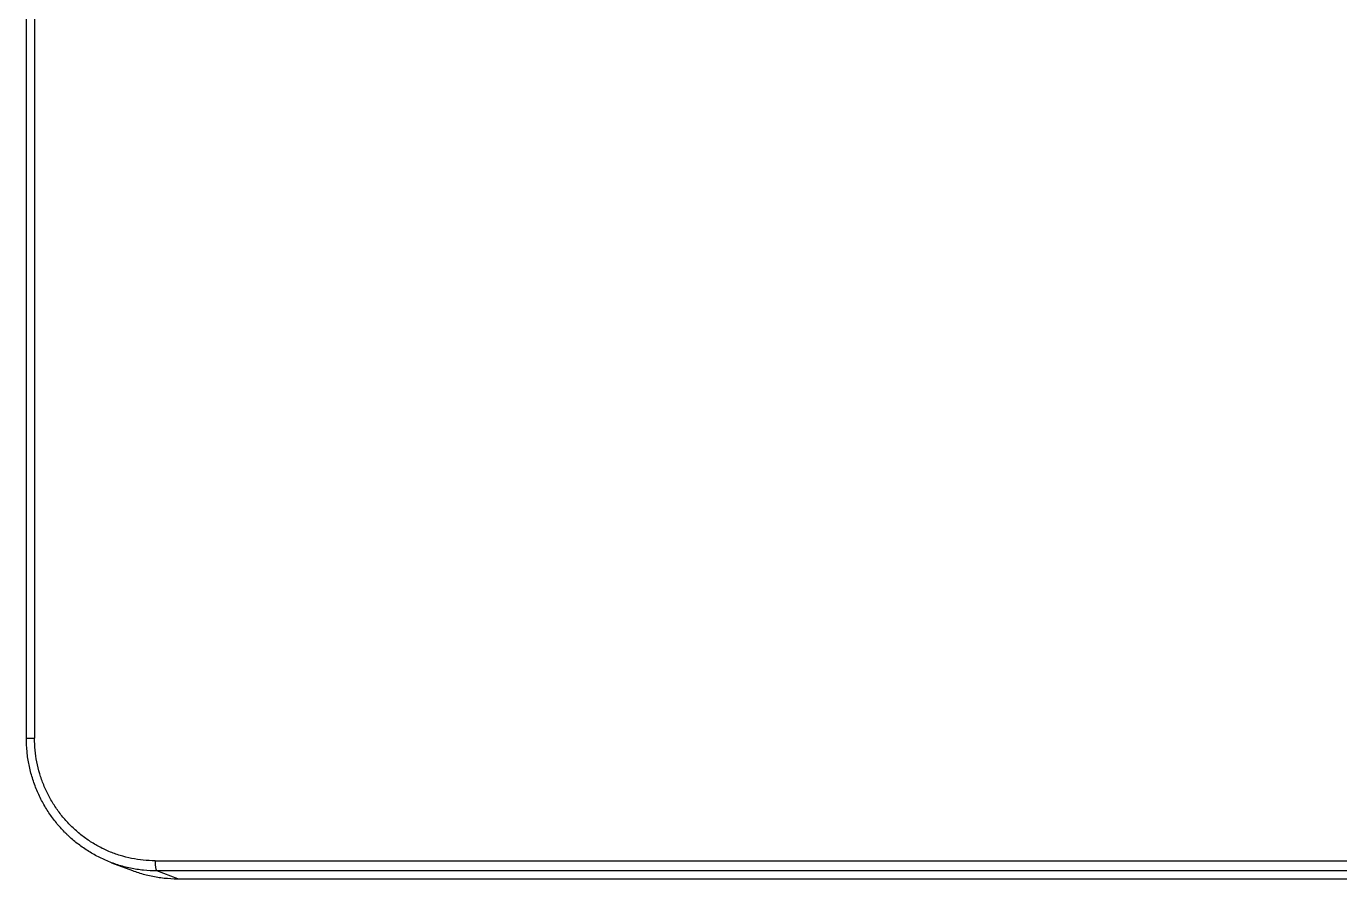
# Model space of a CAD drawing. Header units: millimetres. Extents: x -33000 to 294000, y 0 to 42408.
# Drawn here: x 20156.4 to 20284.6, y 18414.6 to 18497.8 of the extents above; entities that cross this region are included whole.
import ezdxf

# ---------------------------------------------------------------- set-up
doc = ezdxf.new("R2010")
doc.units = ezdxf.units.MM
doc.header["$LTSCALE"] = 50
doc.layers.add('arch', color=8, linetype='Continuous')

msp = doc.modelspace()

# ---------------------------------------------------------------- linework, layer by layer
at = {"layer": 'arch'}
for p, q in [((20156.41, 18545.03), (20156.41, 18428.29)), ((20157.22, 18545.03), (20157.22, 18428.3)), ((20164.74, 18416.12), (20166.77, 18415.36)), ((20168.99, 18416.31), (20348.76, 18416.31)), ((20171.19, 18414.55), (20169.17, 18415.32)), ((20348.94, 18415.32), (20169.17, 18415.32)), ((20171.19, 18414.55), (20352.46, 18414.55))]:
    msp.add_line(p, q, dxfattribs=at)
for points, knots in [([(20156.42, 18428.3), (20156.41, 18428.3), (20156.41, 18428.3), (20156.42, 18428.3), (20156.43, 18428.3), (20156.46, 18428.3), (20156.48, 18428.3), (20156.53, 18428.3), (20156.56, 18428.3), (20156.63, 18428.3), (20156.68, 18428.3), (20156.77, 18428.3), (20156.82, 18428.3), (20156.92, 18428.3), (20156.98, 18428.3), (20157.1, 18428.3), (20157.16, 18428.3), (20157.22, 18428.3)], [0, 0, 0, 0, 0.125, 0.125, 0.25, 0.25, 0.375, 0.375, 0.5, 0.5, 0.625, 0.625, 0.75, 0.75, 0.875, 0.875, 1, 1, 1, 1]), ([(20169.17, 18415.32), (20168.72, 18415.32), (20168.29, 18415.34), (20167.42, 18415.43), (20167, 18415.5), (20166.16, 18415.67), (20165.74, 18415.78), (20164.94, 18416.04), (20164.54, 18416.19), (20163.77, 18416.52), (20163.4, 18416.71), (20162.68, 18417.11), (20162.33, 18417.33), (20161.66, 18417.79), (20161.34, 18418.04), (20160.87, 18418.43), (20160.72, 18418.56), (20160.5, 18418.77), (20160.39, 18418.87), (20160.29, 18418.98), (20160.22, 18419.05), (20160.18, 18419.08), (20159.87, 18419.4), (20159.6, 18419.7), (20159.09, 18420.33), (20158.85, 18420.66), (20158.39, 18421.34), (20158.18, 18421.7), (20157.78, 18422.43), (20157.6, 18422.81), (20157.28, 18423.59), (20157.13, 18423.99), (20156.88, 18424.82), (20156.77, 18425.24), (20156.6, 18426.09), (20156.53, 18426.52), (20156.44, 18427.4), (20156.42, 18427.85), (20156.42, 18428.3)], [0, 0, 0, 0, 0.0625, 0.0625, 0.125, 0.125, 0.1875, 0.1875, 0.25, 0.25, 0.3125, 0.3125, 0.375, 0.375, 0.4375, 0.4375, 0.46875, 0.46875, 0.484375, 0.492188, 0.492188, 0.5, 0.5, 0.5625, 0.5625, 0.625, 0.625, 0.6875, 0.6875, 0.75, 0.75, 0.8125, 0.8125, 0.875, 0.875, 0.9375, 0.9375, 1, 1, 1, 1]), ([(20168.99, 18416.31), (20168.6, 18416.31), (20168.22, 18416.33), (20167.45, 18416.41), (20167.07, 18416.47), (20166.31, 18416.62), (20165.94, 18416.71), (20165.2, 18416.94), (20164.84, 18417.07), (20164.13, 18417.37), (20163.78, 18417.54), (20163.1, 18417.91), (20162.77, 18418.11), (20162.13, 18418.55), (20161.82, 18418.78), (20161.22, 18419.28), (20160.94, 18419.54), (20160.39, 18420.1), (20160.13, 18420.39), (20159.64, 18421), (20159.42, 18421.31), (20158.99, 18421.96), (20158.79, 18422.3), (20158.43, 18422.99), (20158.26, 18423.35), (20157.97, 18424.07), (20157.84, 18424.44), (20157.61, 18425.19), (20157.52, 18425.58), (20157.37, 18426.35), (20157.31, 18426.73), (20157.24, 18427.51), (20157.22, 18427.91), (20157.22, 18428.3)], [0, 0, 0, 0, 0.0625, 0.0625, 0.125, 0.125, 0.1875, 0.1875, 0.25, 0.25, 0.3125, 0.3125, 0.375, 0.375, 0.4375, 0.4375, 0.5, 0.5, 0.5625, 0.5625, 0.625, 0.625, 0.6875, 0.6875, 0.75, 0.75, 0.8125, 0.8125, 0.875, 0.875, 0.9375, 0.9375, 1, 1, 1, 1]), ([(20166.77, 18415.36), (20166.96, 18415.29), (20167.16, 18415.22), (20167.76, 18415.02), (20168.18, 18414.91), (20169.02, 18414.74), (20169.45, 18414.67), (20170.31, 18414.58), (20170.75, 18414.55), (20171.19, 18414.55)], [0, 0, 0, 0, 0.141999, 0.141999, 0.427999, 0.427999, 0.714, 0.714, 1, 1, 1, 1]), ([(20168.98, 18416.31), (20168.98, 18416.25), (20168.99, 18416.19), (20168.99, 18416.06), (20168.99, 18416), (20169, 18415.88), (20169.01, 18415.83), (20169.02, 18415.72), (20169.03, 18415.67), (20169.04, 18415.58), (20169.05, 18415.54), (20169.07, 18415.46), (20169.08, 18415.43), (20169.11, 18415.38), (20169.12, 18415.36), (20169.14, 18415.33), (20169.15, 18415.32), (20169.17, 18415.32)], [0, 0, 0, 0, 0.125, 0.125, 0.25, 0.25, 0.375, 0.375, 0.5, 0.5, 0.625, 0.625, 0.75, 0.75, 0.875, 0.875, 1, 1, 1, 1])]:
    msp.add_open_spline(points, degree=3, knots=knots, dxfattribs=at)

doc.saveas('drawing.dxf')
